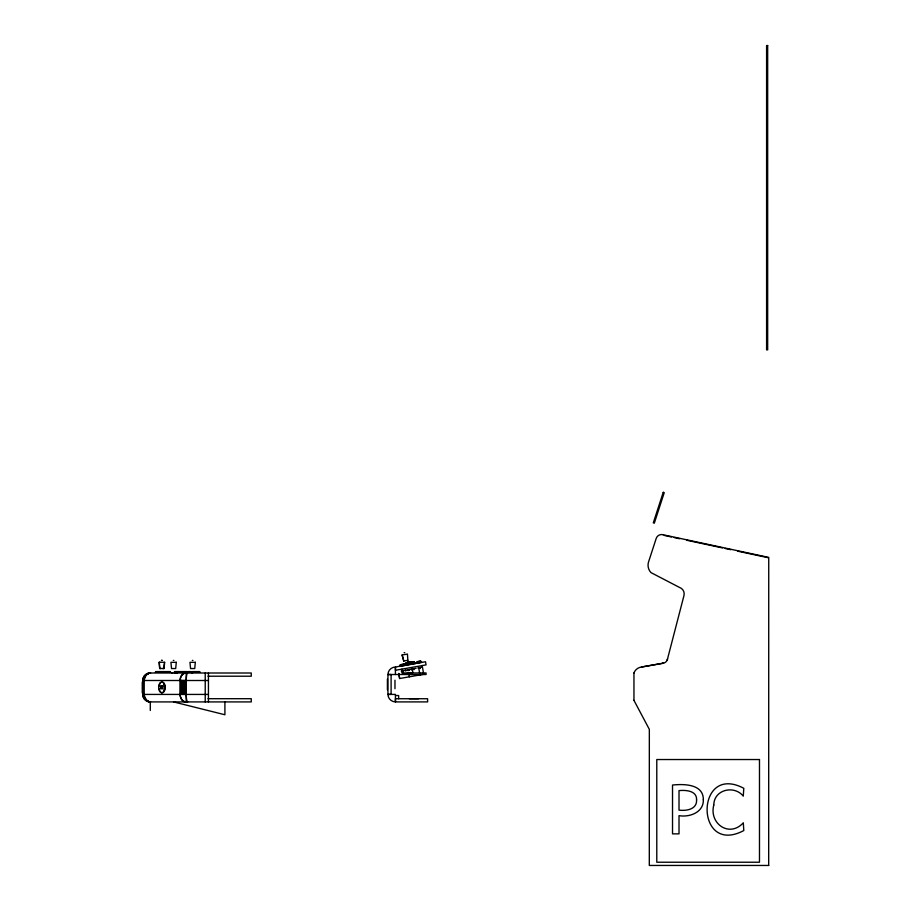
<?xml version="1.0" encoding="UTF-8"?>
<svg xmlns="http://www.w3.org/2000/svg" width="911" height="911" viewBox="0 0 911 911"><rect width="100%" height="100%" fill="white"/><g stroke="black" fill="none" stroke-linecap="round" stroke-linejoin="round"><path stroke-width="1.37" d="M180.572 679.526L180.515 694.421M164.333 663.561L163.855 668.549L162.807 668.549M667.581 658.881L667.205 659.985M667.376 659.518L683.967 595.6A6.81 6.81 0 0 0 679.435 587.401L650.932 572.575A10.841 10.841 0 0 1 648.381 562.474L656.193 538.447A5.682 5.682 0 0 1 663.276 534.78M663.356 663.174L663.96 663.026A5.432 5.432 0 0 0 667.251 659.985M400.316 664.848L414.63 662.195L411.396 662.775M420.723 661.056L416.976 661.75L420.688 661.147M400.111 665.531L414.96 662.798M421.167 661.625L416.771 662.445L417.819 662.297M417.158 662.764L420.916 662.069M399.69 666.408L415.78 663.424M421.873 662.297L416.338 663.31A10.943 10.932 0 0 0 406.796 662.787A10.943 10.499 80 0 1 416.042 663.322A10.943 10.625 80 0 0 406.864 662.775M401.216 671.043L416.099 668.287M417.796 667.968L422.362 667.103M404.108 652.72L404.746 652.606M407.934 660.304L403.744 661.044L402.081 654.998L407.445 654.064L407.866 660.316M400.271 664.734L405.794 663.766M400.054 665.429L402.252 665.041M404.94 664.563L405.907 664.392M420.472 661.83L421.11 661.716M641.492 667.023L663.481 663.162L641.446 667.023A9.338 9.338 0 0 0 633.908 673.001M662.787 663.276L663.402 663.174M161.475 660.418L162.056 660.418M173.306 660.418L173.899 660.418M192.346 660.418L192.938 660.418M159.858 662.32L159.072 662.32L159.664 668.549L160.712 668.549M155.599 671.589L170.255 671.589M174.422 671.589L186.96 671.589M187.267 671.589L191.276 671.589M192.415 671.589L199.725 671.589M155.28 672.238L170.585 672.238M174.548 672.227L191.606 672.238M192.084 672.238L200.056 672.227M191.173 672.466L192.904 672.466M174.548 672.477L176.449 672.477M191.173 672.614L192.904 672.614M174.548 672.625L176.449 672.625M208.015 698.703L251.254 698.703L251.254 701.914L150.224 701.914A7.607 7.561 -90 0 1 142.811 694.421L142.822 680.494A7.607 7.584 90 0 1 150.235 673.001L251.254 673.001L251.254 676.213L208.015 676.213M171.735 673.013L172.691 673.013M174.548 673.013L177.258 673.013M150.224 673.001A7.607 7.573 -90 0 0 142.811 680.494L208.437 680.506M150.235 701.925A7.607 7.584 90 0 1 142.811 694.421L208.437 694.433M395.442 695.537L398.654 695.537L398.654 698.737M768.736 865.45L649.304 865.45L649.338 729.358L633.908 700.286M161.702 660.35L162.283 660.361M663.231 534.78L768.736 557.384L768.69 865.45M664.529 535.497L671.43 536.978M674.186 537.57L679.697 538.754M686.598 540.223L722.457 547.91M725.213 548.502L730.724 549.686M737.625 551.166L767.962 557.669M173.557 701.914L224.903 714.748L224.903 701.914M402.15 654.986L403.812 661.022M409.335 662.684L409.153 662.092L409.324 663.777M413.901 668.697L414.004 669.619M411.578 669.13L411.749 670.04M409.324 669.539L409.495 670.45M407.912 669.813L408.082 670.724M405.611 670.234L405.782 671.145M403.334 670.655L403.505 671.566M422.157 665.497L423.706 674.288L399.61 678.524L398.722 673.502M418.627 667.41L419.96 674.949M412.159 668.344L412.888 672.477L403.266 674.174L402.537 670.04M408.902 674.299L409.346 676.816M398.79 673.491L399.678 678.513M185.628 695.4L185.662 680.494M633.954 673.001L633.954 700.286M418.513 698.737L409.312 698.737M401.888 669.141L401.888 672.967L426.075 672.967L426.075 674.516L387.938 674.516L387.938 694.364A7.618 7.618 0 0 0 395.431 701.903L427.623 701.903L427.601 698.737L395.442 698.737L395.431 701.903L395.431 694.41L387.938 694.41L391.104 694.376L391.104 674.516L387.938 674.527A7.618 7.618 0 0 1 395.431 667.023L425.505 661.739L426.063 664.893L395.42 670.28L395.431 667.023L395.42 674.516M394.975 680.198L394.975 688.693M387.403 679.048L387.403 689.832M208.437 672.99L208.437 701.914M205.226 673.001L205.226 701.914M185.092 680.494L185.092 694.421M184.534 680.494L184.534 694.421M183.976 680.494L183.976 694.421M183.441 680.494L183.441 694.421M182.917 680.494L182.917 694.421M182.405 680.494L182.405 694.421M181.904 680.494L181.904 694.421M181.426 680.494L181.426 694.421M180.959 680.494L180.959 694.421M180.093 680.494L180.093 694.421A7.618 6.24 -90 0 0 186.22 701.914L186.231 673.001A7.618 6.24 -90 0 0 180.093 680.494A7.55 5.215 -90 0 1 185.161 672.956M150.292 710.466L150.292 701.914A7.618 6.24 90 0 1 144.2 694.421L144.223 680.494A7.618 6.24 -90 0 1 150.349 673.001A7.618 6.24 -90 0 0 146.58 674.595M142.879 680.494L142.879 683.284M142.264 682.066L142.264 692.85M159.163 686.006A5.386 3.097 -90 0 1 163.923 682.977A5.386 3.097 -90 0 1 163.923 691.813A5.386 3.097 -90 0 1 159.163 688.796M163.627 683.979A4.282 2.46 -90 0 1 164.082 684.765M164.413 685.721A4.282 2.46 -90 0 1 164.424 689.001M164.117 689.969A4.282 2.46 -90 0 1 163.661 690.766M185.275 701.96A7.55 5.307 -90 0 1 180.15 694.421M187.768 701.96A7.55 1.628 90 0 1 186.197 694.421M186.231 680.494A7.55 1.492 -90 0 1 187.677 672.956M146.682 700.32A7.607 6.628 90 0 0 150.611 701.925A7.607 6.536 -90 0 1 144.223 694.421M146.682 674.595A7.607 6.628 90 0 1 150.611 673.001A7.607 6.559 -90 0 0 144.211 680.494M142.811 694.421A7.618 7.618 0 0 0 150.292 701.914A7.618 6.24 -90 0 1 146.591 700.32M142.811 680.494A7.618 7.618 0 0 1 150.292 673.001M404.404 664.643A10.943 9.588 80 0 1 406.124 663.254M415.473 663.424A10.943 9.588 80 0 0 407.092 662.73A10.943 9.349 80 0 1 415.336 663.447M403.858 664.745A10.943 10.625 80 0 1 405.782 663.31A10.943 10.499 80 0 0 403.915 664.734M403.687 664.768A10.943 10.932 0 0 1 405.691 663.333M404.518 664.62A10.943 9.349 80 0 1 406.204 663.242M405.293 664.483A10.943 7.903 80 0 1 405.953 663.766M406.682 663.151A10.943 7.903 80 0 1 412.729 662.57M406.91 663.595A10.943 5.671 80 0 1 411.772 662.741M408.026 663.402A10.943 3.063 80 0 1 410.656 662.935M408.413 662.855A10.943 2.608 80 0 1 410.815 663.515M408.037 662.57A10.943 5.261 80 0 1 412.216 663.265M405.463 664.461A10.943 7.573 80 0 1 406.09 663.743M407.536 662.661A10.943 7.573 80 0 1 412.592 662.593M713.791 805.017C708.849 823.453 729.324 838.131 743.308 822.815L743.797 830.547C694.763 856.568 694.991 762.564 743.797 788.288L743.274 796.123C734.186 784.815 713.939 789.541 713.791 805.017M703.338 799.756C703.77 812.373 689.593 817.497 679.014 815.664L679.014 833.861L672.523 833.861L672.523 785.043C683.637 783.847 703.577 783.847 703.338 799.756M176.279 662.32L175.698 668.549L171.519 668.549L170.926 662.32L176.279 662.32M195.318 662.32L194.738 668.549L190.558 668.549L189.966 662.32L195.318 662.32M164.663 662.286L164.014 668.515L159.824 668.469L159.288 662.229L164.663 662.286M696.585 799.926C697.131 809.446 686.199 811.086 679.014 810.118L679.014 790.611C685.789 789.917 697.086 790.646 696.585 799.926M663.231 492.327L653.301 522.846L654.314 523.176L664.244 492.657L663.231 492.327M767.666 45.55L766.595 45.55L766.595 349.87L767.666 349.87L767.666 45.55M161.281 685.96L160.552 685.96L160.552 688.796L161.281 688.796L161.281 685.96M162.875 685.96L162.147 685.96L162.147 688.796L162.875 688.796L162.875 685.96M759.478 759.535L656.785 759.535L656.785 862.227L759.478 862.227L759.478 759.535M420.153 668.458L419.982 667.547L420.165 668.469M163.9 691.21A5.386 3.097 -90 0 0 162.511 682.191A5.386 3.097 -90 0 0 158.73 688.796A5.386 3.097 -90 0 0 163.9 691.21M145.02 698.133A7.607 6.628 90 0 0 146.056 699.682A7.618 6.24 -90 0 1 145.02 698.145M145.498 675.973A7.607 6.628 90 0 0 145.02 676.782A7.618 6.24 -90 0 1 145.453 675.973"/></g></svg>
